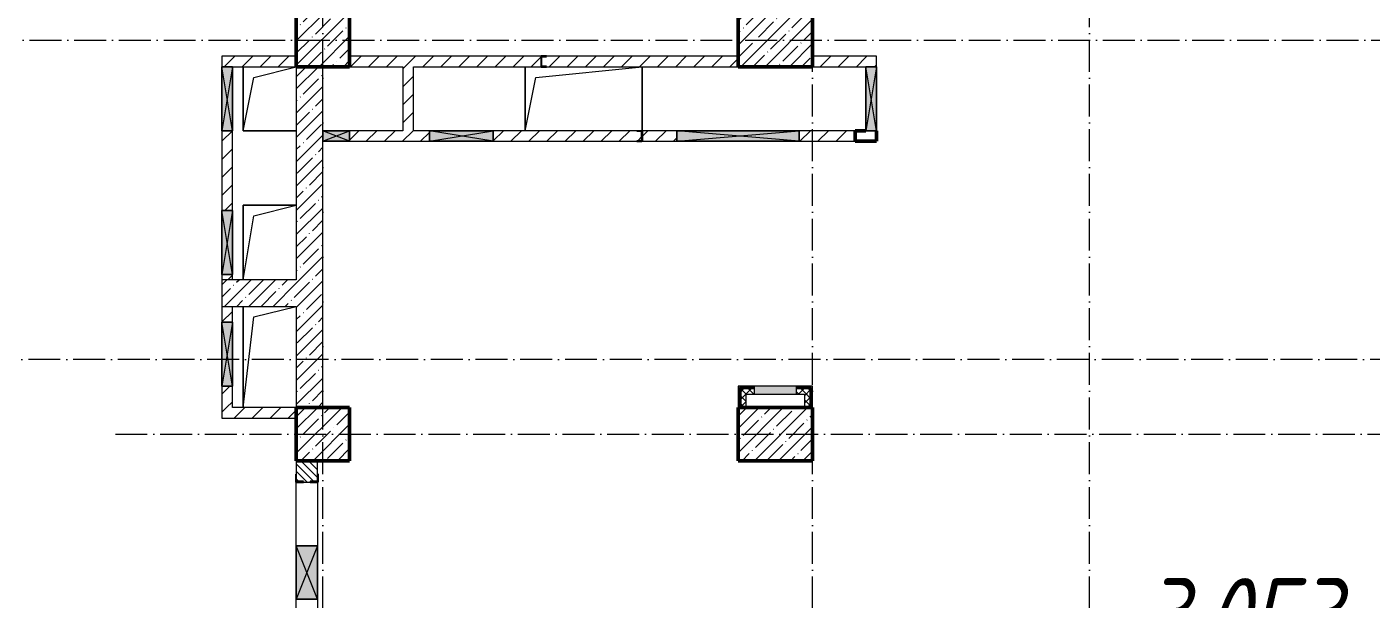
# Model space of a CAD drawing. Header units: millimetres. Extents: x -12989 to 629078, y -109036 to 555275.
# Drawn here: x 290840 to 303467, y -65632 to -60257 of the extents above; entities that cross this region are included whole.
import ezdxf

# ---------------------------------------------------------------- set-up
doc = ezdxf.new("R2010")
doc.units = ezdxf.units.MM
doc.linetypes.add('50_200_ШТРИХ_1Т_ш5_п1_п1_', pattern=[700, 500, -100, 0, -100])
for name, color, linetype, lineweight in [('4 -стяжа', 7, 'Continuous', 30), ('A-DETL-GENF-OTLN', 7, 'Continuous', 9), ('A-FLOR-____-OTLN', 7, 'Continuous', 9), ('A-GENM-____-MCUT', 7, 'Continuous', 25), ('A-GENM-____-OTLN', 7, 'Continuous', 9), ('A-GENM-____-OTLN-1', 7, 'Continuous', 25), ('A-GLAZ-____-OTLN', 7, 'Continuous', 9), ('A-WALL-____-MCUT-1', 7, 'Continuous', 9), ('A-WALL-____-MCUT-2', 7, 'Continuous', 50), ('A-WALL-____-MCUT-3', 7, 'Continuous', 9), ('A-WALL-____-PATT-1', 7, 'Continuous', 9), ('A-WALL-FNSH-MCUT-1', 7, 'Continuous', 9), ('I-WALL-____-OTLN', 7, 'Continuous', 9), ('S-COLS-____-MCUT', 7, 'Continuous', 50), ('S-COLS-____-OTLN', 7, 'Continuous', 9), ('S-GRID-____-OTLN-1', 7, '50_200_ШТРИХ_1Т_ш5_п1_п1_', 9), ('Марки помещений', 7, 'Continuous', 9)]:
    doc.layers.add(name, color=color, linetype=linetype, lineweight=lineweight)
doc.layers.add('A-WALL-____-PATT-3', color=9, linetype='Continuous', lineweight=9, true_color=0x808080)
doc.layers.get('4 -стяжа').off()
doc.styles.add('ISOCPEUR_I_2', font='isocpeui.ttf', dxfattribs={"width": 0.85, "height": 2.3})
pattern_1 = [(45, (283770.7, -86863.46), (-114.04925, 114.04925), []), (45, (283884.76, -86863.46), (-114.04925, 114.04925), [201.612, -40.322, 3.353, -36.97])]
pattern_2 = [(45, (283770.71, -86863.46), (-84.8528, 84.8528), [])]
pattern_3 = [(45, (283770.707, -86863.456), (-35.35534, 35.35534), []), (135, (283770.707, -86863.456), (-35.35534, -35.35534), [])]

# ---------------------------------------------------------------- blocks, each defined once
blk = doc.blocks.new('BSC_Колонна _Прямоугольная - 500х500-V7-АР1_План отверстий 3 этажа в осях 1-64_А-ГГ')
at = {"layer": 'S-COLS-____-OTLN'}
h = blk.add_hatch(dxfattribs=at)
h.set_pattern_fill('FP_41', color=256, style=0, pattern_type=2)
h.set_pattern_definition([(45, (-9850, -26481.04), (-114.04925, 114.04925), []), (45, (-9735.95, -26481.04), (-114.04925, 114.04925), [201.613, -40.323, 3.353, -36.97])])
h.paths.add_polyline_path([(-250, -250), (250, -250), (250, 250), (-250, 250)], flags=0)
at = {"layer": 'S-COLS-____-MCUT'}
for p, q in [((250, 250), (-250, 250)), ((-250, 250), (-250, -250)), ((250, -250), (250, 250)), ((-250, -250), (250, -250))]:
    blk.add_line(p, q, dxfattribs=at)
blk = doc.blocks.new('BSC_Колонна _Прямоугольная - 500х700-V10-АР1_План отверстий 3 этажа в осях 1-64_А-ГГ')
at = {"layer": 'S-COLS-____-OTLN'}
h = blk.add_hatch(dxfattribs=at)
h.set_pattern_fill('FP_44', color=256, style=0, pattern_type=2)
h.set_pattern_definition([(315, (-22781.04, 14100), (114.0493, 114.0493), []), (315, (-22781.04, 13985.95), (114.0493, 114.0493), [201.613, -40.323, 3.353, -36.97])])
h.paths.add_polyline_path([(-250, 350), (-250, -350), (250, -350), (250, 350)], flags=0)
at = {"layer": 'S-COLS-____-MCUT'}
for p, q in [((250, 350), (-250, 350)), ((-250, 350), (-250, -350)), ((250, -350), (250, 350)), ((-250, -350), (250, -350))]:
    blk.add_line(p, q, dxfattribs=at)
blk = doc.blocks.new('BSC_Колонна _Прямоугольная - 500х700-V11-АР1_План отверстий 3 этажа в осях 1-64_А-ГГ')
at = {"layer": 'S-COLS-____-OTLN'}
h = blk.add_hatch(dxfattribs=at)
h.set_pattern_fill('FP_45', color=256, style=0, pattern_type=2)
h.set_pattern_definition([(315, (-26481.04, 14100), (114.04925, 114.04925), []), (315, (-26481.04, 13985.95), (114.04925, 114.04925), [201.613, -40.323, 3.353, -36.97])])
h.paths.add_polyline_path([(-250, 350), (-250, -350), (250, -350), (250, 350)], flags=0)
at = {"layer": 'S-COLS-____-MCUT'}
for p, q in [((250, 350), (-250, 350)), ((-250, 350), (-250, -350)), ((250, -350), (250, 350)), ((-250, -350), (250, -350))]:
    blk.add_line(p, q, dxfattribs=at)
blk = doc.blocks.new('154_Фахверк_СКБ_Швеллер - Тип_100_3960-28494444-АР1_План отверстий 3 этажа в осях 1-64_А-ГГ')
at = {"layer": 'A-GENM-____-MCUT'}
for p, q in [((125, 50), (175, 50)), ((125, -50), (125, 50)), ((128, 47), (128, -47)), ((175, 47), (128, 47)), ((175, 50), (175, 47)), ((175, -50), (125, -50)), ((128, -47), (175, -47)), ((175, -47), (175, -50))]:
    blk.add_line(p, q, dxfattribs=at)
blk = doc.blocks.new('154_Фахверк_СКБ_Швеллер - Тип_100_3380-28551448-АР1_План отверстий 3 этажа в осях 1-64_А-ГГ')
at = {"layer": 'A-GENM-____-MCUT'}
for p, q in [((175, 50), (125, 50)), ((125, 50), (125, -50)), ((128, 47), (175, 47)), ((128, -47), (128, 47)), ((175, 47), (175, 50)), ((125, -50), (175, -50)), ((175, -47), (128, -47)), ((175, -50), (175, -47))]:
    blk.add_line(p, q, dxfattribs=at)
blk = doc.blocks.new('Фахверк_СКБ_Уголок - 200_3960-28268576-АР1_План отверстий 3 этажа в осях 1-64_А-ГГ')
at = {"layer": 'A-GENM-____-MCUT'}
for p, q in [((200, 156), (125, 156)), ((125, 156), (125, 81)), ((131, 81), (131, 150)), ((131, 150), (200, 150)), ((200, 150), (200, 156)), ((125, 81), (131, 81)), ((131, 19), (125, 19)), ((125, 19), (125, -56)), ((131, -50), (131, 19)), ((125, -56), (200, -56)), ((200, -50), (131, -50)), ((200, -56), (200, -50))]:
    blk.add_line(p, q, dxfattribs=at)
blk = doc.blocks.new('AR_Отверстие прямоугольное _в плите_ - AR_Отверстие прямоугольное _в плите_-30552824-АР1_План отверстий 3 этажа в осях 1-64_А-ГГ')
at = {"layer": 'A-GENM-____-OTLN'}
for p, q in [((250, 350), (-250, 350)), ((-250, 350), (-250, -350)), ((-150, 250), (250, 350)), ((-250, -350), (-150, 250))]:
    blk.add_line(p, q, dxfattribs=at)
blk = doc.blocks.new('AR_Отверстие прямоугольное _в плите_ - AR_Отверстие прямоугольное _в плите_-30552826-АР1_План отверстий 3 этажа в осях 1-64_А-ГГ')
at = {"layer": 'A-GENM-____-OTLN'}
for p, q in [((-250, 475), (-250, -475)), ((-150, 375), (250, 475)), ((-250, -475), (-150, 375))]:
    blk.add_line(p, q, dxfattribs=at)
blk = doc.blocks.new('AR_Отверстие прямоугольное _в плите_ - AR_Отверстие прямоугольное _в плите_-30552682-АР1_План отверстий 3 этажа в осях 1-64_А-ГГ')
at = {"layer": 'A-GENM-____-OTLN'}
for p, q in [((-550, 300), (-550, -300)), ((-450, 200), (550, 300)), ((550, -300), (550, 300)), ((-550, -300), (-450, 200))]:
    blk.add_line(p, q, dxfattribs=at)
blk = doc.blocks.new('AR_Отверстие прямоугольное _в плите_ - AR_Отверстие прямоугольное _в плите_-30552698-АР1_План отверстий 3 этажа в осях 1-64_А-ГГ')
at = {"layer": 'A-GENM-____-OTLN'}
for p, q in [((-250, 300), (-250, -300)), ((-150, 200), (250, 300)), ((-250, -300), (-150, 200)), ((-250, -300), (250, -300))]:
    blk.add_line(p, q, dxfattribs=at)
blk = doc.blocks.new('AR_Отверстие Ниша - Лючок-32406239-АР1_План отверстий 3 этажа в осях 1-64_А-ГГ')
at = {"layer": 'A-GLAZ-____-OTLN'}
blk.add_hatch(color=256, dxfattribs=at).paths.add_polyline_path([(200, 37), (-200, 37), (-200, -38), (200, -38)], flags=0)
for p, q in [((200, 37), (-200, 37)), ((-200, 37), (-200, -38)), ((200, -38), (200, 37)), ((-200, -38), (200, -38))]:
    blk.add_line(p, q, dxfattribs=at)
blk = doc.blocks.new('AR_Отверстие прямоугольное _в стене_ - AR_Отверстие прямоугольное _в стене__ОВ-36997986-АР1_План отверстий 3 этажа в осях 1-64_А-ГГ')
at = {"layer": 'A-GLAZ-____-OTLN'}
blk.add_hatch(color=256, dxfattribs=at).paths.add_polyline_path([(300, 50), (-300, 50), (-300, -50), (300, -50)], flags=0)
at = {"layer": 'A-DETL-GENF-OTLN'}
for p, q in [((-300, -50), (-300, 50)), ((-300, 50), (300, 50)), ((300, 50), (-300, -50)), ((-300, 50), (300, -50)), ((300, 50), (-300, 50)), ((-300, 50), (-300, -50)), ((300, 50), (300, -50)), ((300, -50), (300, 50)), ((300, -50), (-300, -50)), ((-300, -50), (300, -50))]:
    blk.add_line(p, q, dxfattribs=at)
blk = doc.blocks.new('AR_Отверстие прямоугольное _в стене__БезПР - AR_Отверстие прямоугольное _в стене__БезПР-36428146-АР1_План отверстий 3 этажа в осях 1-64_А-ГГ')
at = {"layer": 'A-GLAZ-____-OTLN'}
blk.add_hatch(color=256, dxfattribs=at).paths.add_polyline_path([(125, 50), (-125, 50), (-125, -50), (125, -50)], flags=0)
at = {"layer": 'A-DETL-GENF-OTLN'}
for p, q in [((-125, -50), (-125, 50)), ((-125, 50), (125, 50)), ((125, 50), (-125, -50)), ((-125, 50), (125, -50)), ((125, 50), (-125, 50)), ((-125, 50), (-125, -50)), ((125, 50), (125, -50)), ((125, -50), (125, 50)), ((125, -50), (-125, -50)), ((-125, -50), (125, -50))]:
    blk.add_line(p, q, dxfattribs=at)
blk = doc.blocks.new('AR_Отверстие прямоугольное _в стене_ - AR_Отверстие прямоугольное _в стене__ОВ-37085671-АР1_План отверстий 3 этажа в осях 1-64_А-ГГ')
at = {"layer": 'A-GLAZ-____-OTLN'}
blk.add_hatch(color=256, dxfattribs=at).paths.add_polyline_path([(-376, 50), (-575, 50), (-575, -50), (575, -50), (575, 50)], flags=0)
at = {"layer": 'A-DETL-GENF-OTLN'}
for p, q in [((-575, -50), (-575, 50)), ((-575, 50), (575, 50)), ((575, 50), (-575, -50)), ((-575, 50), (575, -50)), ((575, 50), (-575, 50)), ((-575, 50), (-575, -50)), ((575, 50), (575, -50)), ((575, -50), (575, 50)), ((575, -50), (-575, -50)), ((-575, -50), (575, -50))]:
    blk.add_line(p, q, dxfattribs=at)
blk = doc.blocks.new('AR_Отверстие прямоугольное _в стене__БезПР - AR_Отверстие прямоугольное _в стене__БезПР-36427847-АР1_План отверстий 3 этажа в осях 1-64_А-ГГ')
at = {"layer": 'A-GLAZ-____-OTLN'}
blk.add_hatch(color=256, dxfattribs=at).paths.add_polyline_path([(250, 100), (-250, 100), (-250, -100), (250, -100)], flags=0)
at = {"layer": 'A-DETL-GENF-OTLN'}
for p, q in [((-250, -100), (-250, 100)), ((-250, 100), (250, 100)), ((250, 100), (-250, -100)), ((-250, 100), (250, -100)), ((250, 100), (-250, 100)), ((-250, 100), (-250, -100)), ((250, 100), (250, -100)), ((250, -100), (250, 100)), ((250, -100), (-250, -100)), ((-250, -100), (250, -100))]:
    blk.add_line(p, q, dxfattribs=at)
at = {"layer": 'A-GLAZ-____-OTLN'}
blk.add_line((250, 100), (-250, 100), dxfattribs=at)
blk = doc.blocks.new('AR_Отверстие прямоугольное _в стене__БезПР - AR_Отверстие прямоугольное _в стене__БезПР-36899670-АР1_План отверстий 3 этажа в осях 1-64_А-ГГ')
at = {"layer": 'A-GLAZ-____-OTLN'}
blk.add_hatch(color=256, dxfattribs=at).paths.add_polyline_path([(300, 50), (-300, 50), (-300, -50), (300, -50)], flags=0)
at = {"layer": 'A-DETL-GENF-OTLN'}
for p, q in [((-300, -50), (-300, 50)), ((-300, 50), (300, 50)), ((300, 50), (-300, -50)), ((-300, 50), (300, -50)), ((300, 50), (-300, 50)), ((-300, 50), (-300, -50)), ((300, 50), (300, -50)), ((300, -50), (300, 50)), ((300, -50), (-300, -50)), ((-300, -50), (300, -50))]:
    blk.add_line(p, q, dxfattribs=at)
at = {"layer": 'A-GLAZ-____-OTLN'}
blk.add_line((300, 50), (-300, 50), dxfattribs=at)
blk = doc.blocks.new('AR_Отверстие прямоугольное _в стене_ - AR_Отверстие прямоугольное _в стене__ОВ-36998953-АР1_План отверстий 3 этажа в осях 1-64_А-ГГ')
at = {"layer": 'A-GLAZ-____-OTLN'}
blk.add_hatch(color=256, dxfattribs=at).paths.add_polyline_path([(300, 50), (-300, 50), (-300, -50), (300, -50)], flags=0)
at = {"layer": 'A-DETL-GENF-OTLN'}
for p, q in [((-300, -50), (-300, 50)), ((-300, 50), (300, 50)), ((300, 50), (-300, -50)), ((-300, 50), (300, -50)), ((300, 50), (-300, 50)), ((-300, 50), (-300, -50)), ((300, 50), (300, -50)), ((300, -50), (300, 50)), ((300, -50), (-300, -50)), ((-300, -50), (300, -50))]:
    blk.add_line(p, q, dxfattribs=at)
blk = doc.blocks.new('AR_Отверстие прямоугольное _в стене_ - AR_Отверстие прямоугольное _в стене__ОВ-36996514-АР1_План отверстий 3 этажа в осях 1-64_А-ГГ')
at = {"layer": 'A-GLAZ-____-OTLN'}
blk.add_hatch(color=256, dxfattribs=at).paths.add_polyline_path([(300, -50), (300, 50), (-300, 50), (-300, -50)], flags=0)
at = {"layer": 'A-DETL-GENF-OTLN'}
for p, q in [((-300, -50), (-300, 50)), ((-300, 50), (300, 50)), ((300, 50), (-300, -50)), ((-300, 50), (300, -50)), ((300, 50), (-300, 50)), ((-300, 50), (-300, -50)), ((300, 50), (300, -50)), ((300, -50), (300, 50)), ((300, -50), (-300, -50)), ((-300, -50), (300, -50))]:
    blk.add_line(p, q, dxfattribs=at)
blk = doc.blocks.new('BSC_Колонна _Прямоугольная1 - 200х100 _металл_-V219-АР1_План отверстий 3 этажа в осях 1-64_А-ГГ')
at = {"layer": 'S-COLS-____-MCUT'}
for p, q in [((0, 50), (-100, 50)), ((-100, 50), (-100, -50)), ((100, -50), (100, 50)), ((-100, -50), (100, -50))]:
    blk.add_line(p, q, dxfattribs=at)
blk = doc.blocks.new('3эт')
at = {"layer": 'S-GRID-____-OTLN-1', "color": 251, "ltscale": 0.6, "true_color": 0x636466}
for p, q in [((293620.7, -91346.1), (293620.7, -36982.5)), ((298220.7, -91346.1), (298220.7, -36982.5)), ((300820.7, -91346.1), (300820.7, -36982.5)), ((279101.9, -60382.4), (310478.4, -60382.4)), ((310478.4, -63382.4), (279101.9, -63382.4)), ((291670.7, -64082.4), (310478.4, -64082.4))]:
    blk.add_line(p, q, dxfattribs=at)

msp = doc.modelspace()

# ---------------------------------------------------------------- hatches: boundary and pattern name
at = {"layer": 'A-WALL-____-PATT-1'}
h = msp.add_hatch(dxfattribs=at)
h.set_pattern_fill('FP_4', color=256, style=0, pattern_type=2)
h.set_pattern_definition(pattern_2)
h.paths.add_polyline_path([(292670.7074, -62632.4142), (292770.7074, -62632.4142), (292770.7074, -62582.4142), (292670.7074, -62582.4142)], flags=0)
h.paths.add_polyline_path([(292770.7074, -61982.4142), (292770.7074, -61232.4142), (292670.7074, -61232.4142), (292670.7074, -61982.4142), (292703.2074, -61982.4142)], flags=0)
h.paths.add_polyline_path([(292670.7074, -60632.4142), (292770.7074, -60632.4142), (292770.7074, -60532.4142), (292670.7074, -60532.4142)], flags=0)
h = msp.add_hatch(dxfattribs=at)
h.set_pattern_fill('FP_4', color=256, style=0, pattern_type=2)
h.set_pattern_definition(pattern_2)
h.paths.add_polyline_path([(293370.7074, -60632.4142), (293370.7074, -60532.4142), (292770.7074, -60532.4142), (292770.7074, -60632.4142)], flags=0)
h = msp.add_hatch(dxfattribs=at)
h.set_pattern_fill('FP_4', color=256, style=0, pattern_type=2)
h.set_pattern_definition(pattern_2)
h.paths.add_polyline_path([(297520.7074, -60632.4142), (297520.7074, -60532.4142), (295720.7074, -60532.4142), (295720.7074, -60535.4142), (295673.7074, -60535.4142), (295673.7074, -60629.4142), (295720.7074, -60629.4142), (295720.7074, -60632.4142)], flags=0)
h.paths.add_polyline_path([(294470.7074, -60632.4142), (295670.7074, -60632.4142), (295670.7074, -60532.4142), (293870.7074, -60532.4142), (293870.7074, -60632.4142), (294370.7074, -60632.4142)], flags=0)
h = msp.add_hatch(dxfattribs=at)
h.set_pattern_fill('FP_4', color=256, style=0, pattern_type=2)
h.set_pattern_definition(pattern_2)
h.paths.add_polyline_path([(298720.7074, -60632.4142), (298720.7074, -60532.4142), (298220.7074, -60532.4142), (298220.7074, -60632.4142)], flags=0)
h = msp.add_hatch(dxfattribs=at)
h.set_pattern_fill('FP_4', color=256, style=0, pattern_type=2)
h.set_pattern_definition(pattern_2)
h.paths.add_polyline_path([(298820.7074, -60632.4142), (298820.7074, -60532.4142), (298720.7074, -60532.4142), (298720.7074, -60632.4142), (298806.4217, -60632.4142)], flags=0)
h = msp.add_hatch(dxfattribs=at)
h.set_pattern_fill('FP_38', color=256, style=0, pattern_type=2)
h.set_pattern_definition(pattern_1)
h.paths.add_polyline_path([(293370.7074, -63832.4142), (293620.7074, -63832.4142), (293620.7074, -60632.4142), (293370.7074, -60632.4142), (293370.7074, -62882.4142)], flags=0)
h = msp.add_hatch(dxfattribs=at)
h.set_pattern_fill('FP_4', color=256, style=0, pattern_type=2)
h.set_pattern_definition(pattern_2)
h.paths.add_polyline_path([(294470.7074, -61232.4142), (294470.7074, -60632.4142), (294370.7074, -60632.4142), (294370.7074, -61232.4142)], flags=0)
h = msp.add_hatch(dxfattribs=at)
h.set_pattern_fill('FP_4', color=256, style=0, pattern_type=2)
h.set_pattern_definition(pattern_2)
h.paths.add_polyline_path([(298620.7074, -61332.4142), (298620.7074, -61232.4142), (298095.7074, -61232.4142), (298095.7074, -61332.4142)], flags=0)
h.paths.add_polyline_path([(296620.7074, -61332.4142), (296945.7074, -61332.4142), (296945.7074, -61232.4142), (296620.7074, -61232.4142), (296620.7074, -61329.4142)], flags=0)
h.paths.add_polyline_path([(296570.7074, -61332.4142), (296570.7074, -61329.4142), (296617.7074, -61329.4142), (296617.7074, -61235.4142), (296570.7074, -61235.4142), (296570.7074, -61232.4142), (295220.7074, -61232.4142), (295220.7074, -61332.4142)], flags=0)
h.paths.add_polyline_path([(293870.7074, -61332.4142), (294620.7074, -61332.4142), (294620.7074, -61232.4142), (293870.7074, -61232.4142), (293870.7074, -61303.0024)], flags=0)
h = msp.add_hatch(dxfattribs=at)
h.set_pattern_fill('FP_38', color=256, style=0, pattern_type=2)
h.set_pattern_definition(pattern_1)
h.paths.add_polyline_path([(293370.7074, -62882.4142), (293370.7074, -62632.4142), (292670.7074, -62632.4142), (292670.7074, -62882.4142)], flags=0)
h = msp.add_hatch(dxfattribs=at)
h.set_pattern_fill('FP_4', color=256, style=0, pattern_type=2)
h.set_pattern_definition(pattern_2)
h.paths.add_polyline_path([(292670.7074, -63832.4142), (292770.7074, -63832.4142), (292770.7074, -63632.4142), (292670.7074, -63632.4142)], flags=0)
h.paths.add_polyline_path([(292670.7074, -63032.4142), (292770.7074, -63032.4142), (292770.7074, -62882.4142), (292670.7074, -62882.4142)], flags=0)
h = msp.add_hatch(dxfattribs=at)
h.set_pattern_fill('FP_4', color=256, style=0, pattern_type=2)
h.set_pattern_definition(pattern_2)
h.paths.add_polyline_path([(293370.7074, -63932.4142), (293370.7074, -63832.4142), (292670.7074, -63832.4142), (292670.7074, -63932.4142)], flags=0)
h = msp.add_hatch(dxfattribs=at)
h.set_pattern_fill('FP_6', color=256, style=0, pattern_type=2)
h.set_pattern_definition([(135, (283770.707, -86863.456), (-35.35534, -35.35534), [])])
h.paths.add_polyline_path([(293570.7074, -69132.4142), (293570.7074, -68482.4142), (293370.7074, -68482.4142), (293370.7074, -69132.4142)], flags=0)
h.paths.add_polyline_path([(293515.535, -68332.4142), (293570.7074, -68332.4142), (293570.7074, -68032.4142), (293370.7074, -68032.4142), (293370.7074, -68332.4142)], flags=0)
h.paths.add_polyline_path([(293570.7074, -67782.4142), (293570.7074, -66238.4142), (293501.7074, -66238.4142), (293501.7074, -66232.4142), (293439.7074, -66232.4142), (293439.7074, -66238.4142), (293370.7074, -66238.4142), (293370.7074, -67782.4142), (293477.604, -67782.4142)], flags=0)
h.paths.add_polyline_path([(293439.7074, -64532.4142), (293501.7074, -64532.4142), (293501.7074, -64526.4142), (293570.7074, -64526.4142), (293570.7074, -64332.4142), (293370.7074, -64332.4142), (293370.7074, -64526.4142), (293439.7074, -64526.4142)], flags=0)
at = {"layer": 'A-WALL-____-PATT-3'}
h = msp.add_hatch(dxfattribs=at)
h.set_pattern_fill('FP_7', color=256, style=0, pattern_type=2)
h.set_pattern_definition(pattern_3)
h.paths.add_polyline_path([(298195.7074, -63707.4142), (298195.7074, -63657.4142), (298070.7074, -63657.4142), (298070.7074, -63707.4142), (298145.7074, -63707.4142)], flags=0)
h.paths.add_polyline_path([(297670.7074, -63707.4142), (297670.7074, -63657.4142), (297545.7074, -63657.4142), (297545.7074, -63707.4142), (297595.7074, -63707.4142)], flags=0)
h = msp.add_hatch(dxfattribs=at)
h.set_pattern_fill('FP_7', color=256, style=0, pattern_type=2)
h.set_pattern_definition(pattern_3)
h.paths.add_polyline_path([(297595.7074, -63832.4142), (297595.7074, -63707.4142), (297545.7074, -63707.4142), (297545.7074, -63832.4142)], flags=0)
h = msp.add_hatch(dxfattribs=at)
h.set_pattern_fill('FP_7', color=256, style=0, pattern_type=2)
h.set_pattern_definition(pattern_3)
h.paths.add_polyline_path([(298195.7074, -63832.4142), (298195.7074, -63707.4142), (298145.7074, -63707.4142), (298145.7074, -63832.4142)], flags=0)
at = {"layer": 'S-COLS-____-OTLN'}
h = msp.add_hatch(dxfattribs=at)
h.set_pattern_fill('FP_38', color=256, style=0, pattern_type=2)
h.set_pattern_definition(pattern_1)
h.paths.add_polyline_path([(293370.7074, -64332.4142), (293870.7074, -64332.4142), (293870.7074, -63832.4142), (293370.7074, -63832.4142)], flags=0)

# ---------------------------------------------------------------- linework, layer by layer
at = {"layer": 'A-FLOR-____-OTLN'}
for p, q in [((292870.7074, -61232.4142), (292870.7074, -60632.4142)), ((295520.7074, -61232.4142), (295520.7074, -60632.4142)), ((296620.7074, -60632.4142), (296620.7074, -61232.4142)), ((293370.7074, -61232.4142), (292870.7074, -61232.4142)), ((292870.7074, -61932.6682), (293370.7074, -61932.6682)), ((292870.7074, -62632.4142), (292870.7074, -61932.6682)), ((292870.7074, -63832.4142), (292870.7074, -62882.4142))]:
    msp.add_line(p, q, dxfattribs=at)
at = {"layer": 'A-WALL-____-MCUT-1'}
for p, q in [((293370.7074, -60632.4142), (293370.7074, -62632.4142)), ((293620.7074, -61232.4142), (293620.7074, -60632.4142)), ((293620.7074, -63832.4142), (293620.7074, -61332.4142)), ((293370.7074, -62632.4142), (292670.7074, -62632.4142)), ((292670.7074, -62632.4142), (292670.7074, -62882.4142)), ((292670.7074, -62882.4142), (293370.7074, -62882.4142)), ((293370.7074, -62882.4142), (293370.7074, -63832.4142)), ((293370.7074, -63832.4142), (293620.7074, -63832.4142))]:
    msp.add_line(p, q, dxfattribs=at)
at = {"layer": 'A-WALL-____-MCUT-2'}
for p, q in [((297670.7074, -63644.9142), (297533.2074, -63644.9142)), ((297533.2074, -63644.9142), (297533.2074, -63832.4142)), ((298208.2074, -63644.9142), (298070.7074, -63644.9142)), ((298208.2074, -63644.9142), (298208.2074, -63832.4142))]:
    msp.add_line(p, q, dxfattribs=at)
at = {"layer": 'A-WALL-____-MCUT-3'}
for p, q in [((297670.7074, -63657.4142), (297545.7074, -63657.4142)), ((297545.7074, -63657.4142), (297545.7074, -63832.4142)), ((297595.7074, -63707.4142), (297670.7074, -63707.4142)), ((297595.7074, -63832.4142), (297595.7074, -63707.4142)), ((298195.7074, -63657.4142), (298070.7074, -63657.4142)), ((298070.7074, -63707.4142), (298145.7074, -63707.4142)), ((298145.7074, -63707.4142), (298145.7074, -63832.4142)), ((298195.7074, -63657.4142), (298195.7074, -63832.4142)), ((293370.7074, -64332.4142), (293370.7074, -64457.4142)), ((293570.7074, -64332.4142), (293370.7074, -64332.4142)), ((293570.7074, -64457.4142), (293570.7074, -64332.4142)), ((293439.7074, -64532.4142), (293501.7074, -64532.4142))]:
    msp.add_line(p, q, dxfattribs=at)
at = {"layer": 'A-WALL-FNSH-MCUT-1'}
for p, q in [((292670.7074, -60532.4142), (292670.7074, -60632.4142)), ((293370.7074, -60532.4142), (292670.7074, -60532.4142)), ((295670.7074, -60532.4142), (293870.7074, -60532.4142)), ((297520.7074, -60532.4142), (295720.7074, -60532.4142)), ((298820.7074, -60532.4142), (298220.7074, -60532.4142)), ((298820.7074, -60632.4142), (298820.7074, -60532.4142)), ((292770.7074, -60632.4142), (293370.7074, -60632.4142)), ((293870.7074, -60632.4142), (294370.7074, -60632.4142)), ((294370.7074, -60632.4142), (294370.7074, -61232.4142)), ((294470.7074, -60632.4142), (295670.7074, -60632.4142)), ((294470.7074, -61232.4142), (294470.7074, -60632.4142)), ((295720.7074, -60632.4142), (297520.7074, -60632.4142)), ((298220.7074, -60632.4142), (298720.7074, -60632.4142)), ((292670.7074, -61232.4142), (292670.7074, -61982.4142)), ((292770.7074, -61982.4142), (292770.7074, -61232.4142)), ((294370.7074, -61232.4142), (293870.7074, -61232.4142)), ((294620.7074, -61232.4142), (294470.7074, -61232.4142)), ((296570.7074, -61232.4142), (295220.7074, -61232.4142)), ((296945.7074, -61232.4142), (296620.7074, -61232.4142)), ((298620.7074, -61232.4142), (298095.7074, -61232.4142)), ((293870.7074, -61332.4142), (294620.7074, -61332.4142)), ((295220.7074, -61332.4142), (296570.7074, -61332.4142)), ((296620.7074, -61332.4142), (296945.7074, -61332.4142)), ((298095.7074, -61332.4142), (298620.7074, -61332.4142)), ((292670.7074, -62582.4142), (292670.7074, -62632.4142)), ((292770.7074, -62632.4142), (292770.7074, -62582.4142)), ((292670.7074, -62882.4142), (292670.7074, -63032.4142)), ((292770.7074, -63032.4142), (292770.7074, -62882.4142)), ((292670.7074, -63632.4142), (292670.7074, -63932.4142)), ((292770.7074, -63832.4142), (292770.7074, -63632.4142)), ((297670.7074, -63632.4142), (297520.7074, -63632.4142)), ((297520.7074, -63632.4142), (297520.7074, -63832.4142)), ((298220.7074, -63632.4142), (298070.7074, -63632.4142)), ((298220.7074, -63832.4142), (298220.7074, -63632.4142)), ((293370.7074, -63832.4142), (292770.7074, -63832.4142)), ((293370.7074, -63932.4142), (293370.7074, -63832.4142)), ((292670.7074, -63932.4142), (293370.7074, -63932.4142))]:
    msp.add_line(p, q, dxfattribs=at)
at = {"layer": 'I-WALL-____-OTLN'}
for p, q in [((293370.7074, -65132.4142), (293370.7074, -64532.4142)), ((293570.7074, -64532.4142), (293570.7074, -65132.4142)), ((293370.7074, -66232.4142), (293370.7074, -65632.4142)), ((293570.7074, -65632.4142), (293570.7074, -66232.4142))]:
    msp.add_line(p, q, dxfattribs=at)
at = {"layer": 'S-COLS-____-MCUT'}
for p, q in [((293870.7074, -63832.4142), (293370.7074, -63832.4142)), ((293370.7074, -63832.4142), (293370.7074, -64332.4142)), ((293870.7074, -64332.4142), (293870.7074, -63832.4142)), ((293370.7074, -64332.4142), (293870.7074, -64332.4142))]:
    msp.add_line(p, q, dxfattribs=at)

# ---------------------------------------------------------------- block references
at = {"layer": '4 -стяжа'}
msp.add_blockref('3эт', (0, 0), dxfattribs=at)
at = {"layer": 'A-GENM-____-OTLN'}
for name, p in [('AR_Отверстие прямоугольное _в плите_ - AR_Отверстие прямоугольное _в плите_-30552698-АР1_План отверстий 3 этажа в осях 1-64_А-ГГ', (293120.7074, -60932.4142)), ('AR_Отверстие прямоугольное _в плите_ - AR_Отверстие прямоугольное _в плите_-30552682-АР1_План отверстий 3 этажа в осях 1-64_А-ГГ', (296070.7074, -60932.4142)), ('AR_Отверстие прямоугольное _в плите_ - AR_Отверстие прямоугольное _в плите_-30552824-АР1_План отверстий 3 этажа в осях 1-64_А-ГГ', (293120.7074, -62282.6682)), ('AR_Отверстие прямоугольное _в плите_ - AR_Отверстие прямоугольное _в плите_-30552826-АР1_План отверстий 3 этажа в осях 1-64_А-ГГ', (293120.7074, -63357.4142))]:
    msp.add_blockref(name, p, dxfattribs=at)
at = {"layer": 'A-GENM-____-OTLN-1'}
msp.add_blockref('154_Фахверк_СКБ_Швеллер - Тип_100_3380-28551448-АР1_План отверстий 3 этажа в осях 1-64_А-ГГ', (295545.7074, -60582.4142), dxfattribs=at)
for name, p, rotation in [('154_Фахверк_СКБ_Швеллер - Тип_100_3960-28494444-АР1_План отверстий 3 этажа в осях 1-64_А-ГГ', (296745.7074, -61282.4142), 180), ('Фахверк_СКБ_Уголок - 200_3960-28268576-АР1_План отверстий 3 этажа в осях 1-64_А-ГГ', (293520.7074, -64657.4142), 89.99999999999991)]:
    msp.add_blockref(name, p, dxfattribs=dict(at, rotation=rotation))
at = {"layer": 'A-GLAZ-____-OTLN'}
for name, p, rotation in [('AR_Отверстие прямоугольное _в стене__БезПР - AR_Отверстие прямоугольное _в стене__БезПР-36899670-АР1_План отверстий 3 этажа в осях 1-64_А-ГГ', (292720.7074, -60932.4142), 269.9999999999999), ('AR_Отверстие прямоугольное _в стене_ - AR_Отверстие прямоугольное _в стене__ОВ-36998953-АР1_План отверстий 3 этажа в осях 1-64_А-ГГ', (298770.7074, -60932.4142), 270), ('AR_Отверстие прямоугольное _в стене__БезПР - AR_Отверстие прямоугольное _в стене__БезПР-36428146-АР1_План отверстий 3 этажа в осях 1-64_А-ГГ', (293745.7074, -61282.4142), 180), ('AR_Отверстие прямоугольное _в стене_ - AR_Отверстие прямоугольное _в стене__ОВ-36997986-АР1_План отверстий 3 этажа в осях 1-64_А-ГГ', (294920.7074, -61282.4142), 180), ('AR_Отверстие прямоугольное _в стене_ - AR_Отверстие прямоугольное _в стене__ОВ-37085671-АР1_План отверстий 3 этажа в осях 1-64_А-ГГ', (297520.7074, -61282.4142), 180), ('AR_Отверстие прямоугольное _в стене__БезПР - AR_Отверстие прямоугольное _в стене__БезПР-36899670-АР1_План отверстий 3 этажа в осях 1-64_А-ГГ', (292720.7074, -62282.4142), 269.9999999999999), ('AR_Отверстие прямоугольное _в стене_ - AR_Отверстие прямоугольное _в стене__ОВ-36996514-АР1_План отверстий 3 этажа в осях 1-64_А-ГГ', (292720.7074, -63332.4142), 269.9999999999999), ('AR_Отверстие Ниша - Лючок-32406239-АР1_План отверстий 3 этажа в осях 1-64_А-ГГ', (297870.7074, -63669.9142), 180), ('AR_Отверстие прямоугольное _в стене__БезПР - AR_Отверстие прямоугольное _в стене__БезПР-36427847-АР1_План отверстий 3 этажа в осях 1-64_А-ГГ', (293470.7074, -65382.4142), 269.9999999999999)]:
    msp.add_blockref(name, p, dxfattribs=dict(at, rotation=rotation))
at = {"layer": 'S-COLS-____-OTLN'}
for name, p in [('BSC_Колонна _Прямоугольная - 500х500-V7-АР1_План отверстий 3 этажа в осях 1-64_А-ГГ', (293620.7074, -60382.4142)), ('BSC_Колонна _Прямоугольная1 - 200х100 _металл_-V219-АР1_План отверстий 3 этажа в осях 1-64_А-ГГ', (298720.7074, -61282.4142))]:
    msp.add_blockref(name, p, dxfattribs=at)
at = {"layer": 'S-COLS-____-OTLN', "rotation": 89.9999999999999}
for name, p in [('BSC_Колонна _Прямоугольная - 500х700-V11-АР1_План отверстий 3 этажа в осях 1-64_А-ГГ', (297870.7074, -60382.4142)), ('BSC_Колонна _Прямоугольная - 500х700-V10-АР1_План отверстий 3 этажа в осях 1-64_А-ГГ', (297870.7074, -64082.4142))]:
    msp.add_blockref(name, p, dxfattribs=at)

# ---------------------------------------------------------------- texts
at = {"layer": 'Марки помещений', "insert": (301326.0204, -65435.3708), "char_height": 700, "width": 785.65375, "attachment_point": 1, "style": 'ISOCPEUR_I_2'}
msp.add_mtext('3.053', dxfattribs=at)

doc.saveas('drawing.dxf')
